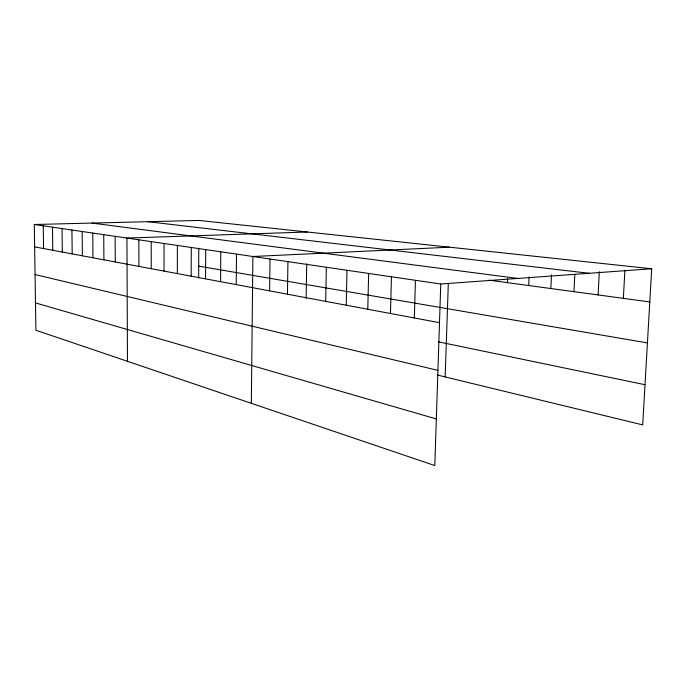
<?xml version="1.0" encoding="UTF-8"?>
<svg xmlns="http://www.w3.org/2000/svg" width="686" height="686" viewBox="0 0 686 686"><rect width="100%" height="100%" fill="white"/><g stroke="black" fill="none" stroke-linecap="round" stroke-linejoin="round"><path stroke-width="1.03" d="M164.04 271.099L164.04 243.496M177.34 273.585L177.382 245.451M191.171 276.175L191.265 247.483M198.666 278.104L198.786 248.229M205.577 278.876L205.723 249.601M220.583 281.689L220.781 251.805M236.224 284.613L236.49 254.103M251.333 403.325L252.885 256.504L449.536 247.192M269.615 290.873L270.018 259.008M287.451 294.208L287.931 261.632M306.136 298.393L306.719 263.801M325.696 301.368L326.347 267.257M346.224 305.219L346.979 270.275M367.782 309.249L368.648 273.448M390.454 313.493L391.44 276.784M414.327 317.97L415.45 280.3M34.3 224.502L440.764 284.004L434.804 465.562L35.904 330.24L34.3 224.502L198.906 220.438L651.7 268.766L642.696 424.9L437.231 375.002M445.163 376.931L448.327 283.215M507.451 282.666L507.623 278.499M528.7 285.539L529.069 277.041M550.849 288.54L551.475 274.923M573.968 291.679L574.799 274.546M598.115 294.946L599.315 271.682M623.36 298.367L624.903 270.121M440.764 284.004L651.7 268.766M307.259 232.005L126.944 238.068L127.467 361.308M147.884 221.698L589.154 273.285M92.027 223.079L517.819 278.439M489.092 280.171L649.788 301.943M198.717 266.134L647.421 342.923M34.643 246.866L439.494 322.677M438.32 341.808L645.012 384.726M35.063 274.563L437.925 370.371M35.492 302.912L436.33 418.949M43.244 225.814L43.561 248.538M62.04 228.567L62.323 252.045M52.488 227.169L52.788 250.261M71.927 230.007L72.184 253.897M82.157 231.508L82.389 255.809M103.732 234.663L103.912 259.84M92.756 233.06L92.953 257.79M115.119 236.336L115.265 261.966M138.846 239.808L138.924 266.391M151.203 241.618L151.246 268.698"/></g></svg>
